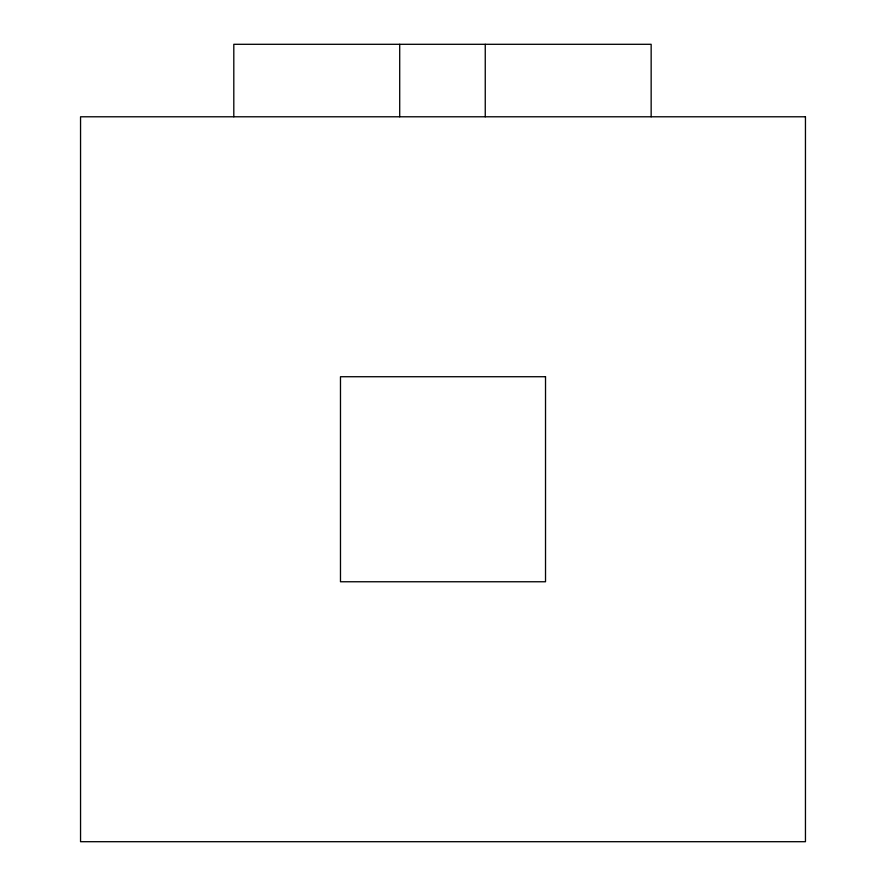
<?xml version="1.0" encoding="UTF-8"?>
<svg xmlns="http://www.w3.org/2000/svg" width="886" height="886" viewBox="0 0 886 886"><rect width="100%" height="100%" fill="white"/><g stroke="black" fill="none" stroke-linecap="round" stroke-linejoin="round"><path stroke-width="1.33" d="M651.155 116.786L651.155 44.3L233.804 44.3L233.804 116.786M485.251 44.3L485.251 116.786M399.708 44.3L399.708 116.786M805.452 116.786L80.548 116.786L80.548 841.7L805.452 841.7L805.452 116.786M545.521 376.727L340.479 376.727L340.479 581.759L545.521 581.759L545.521 376.727"/></g></svg>
